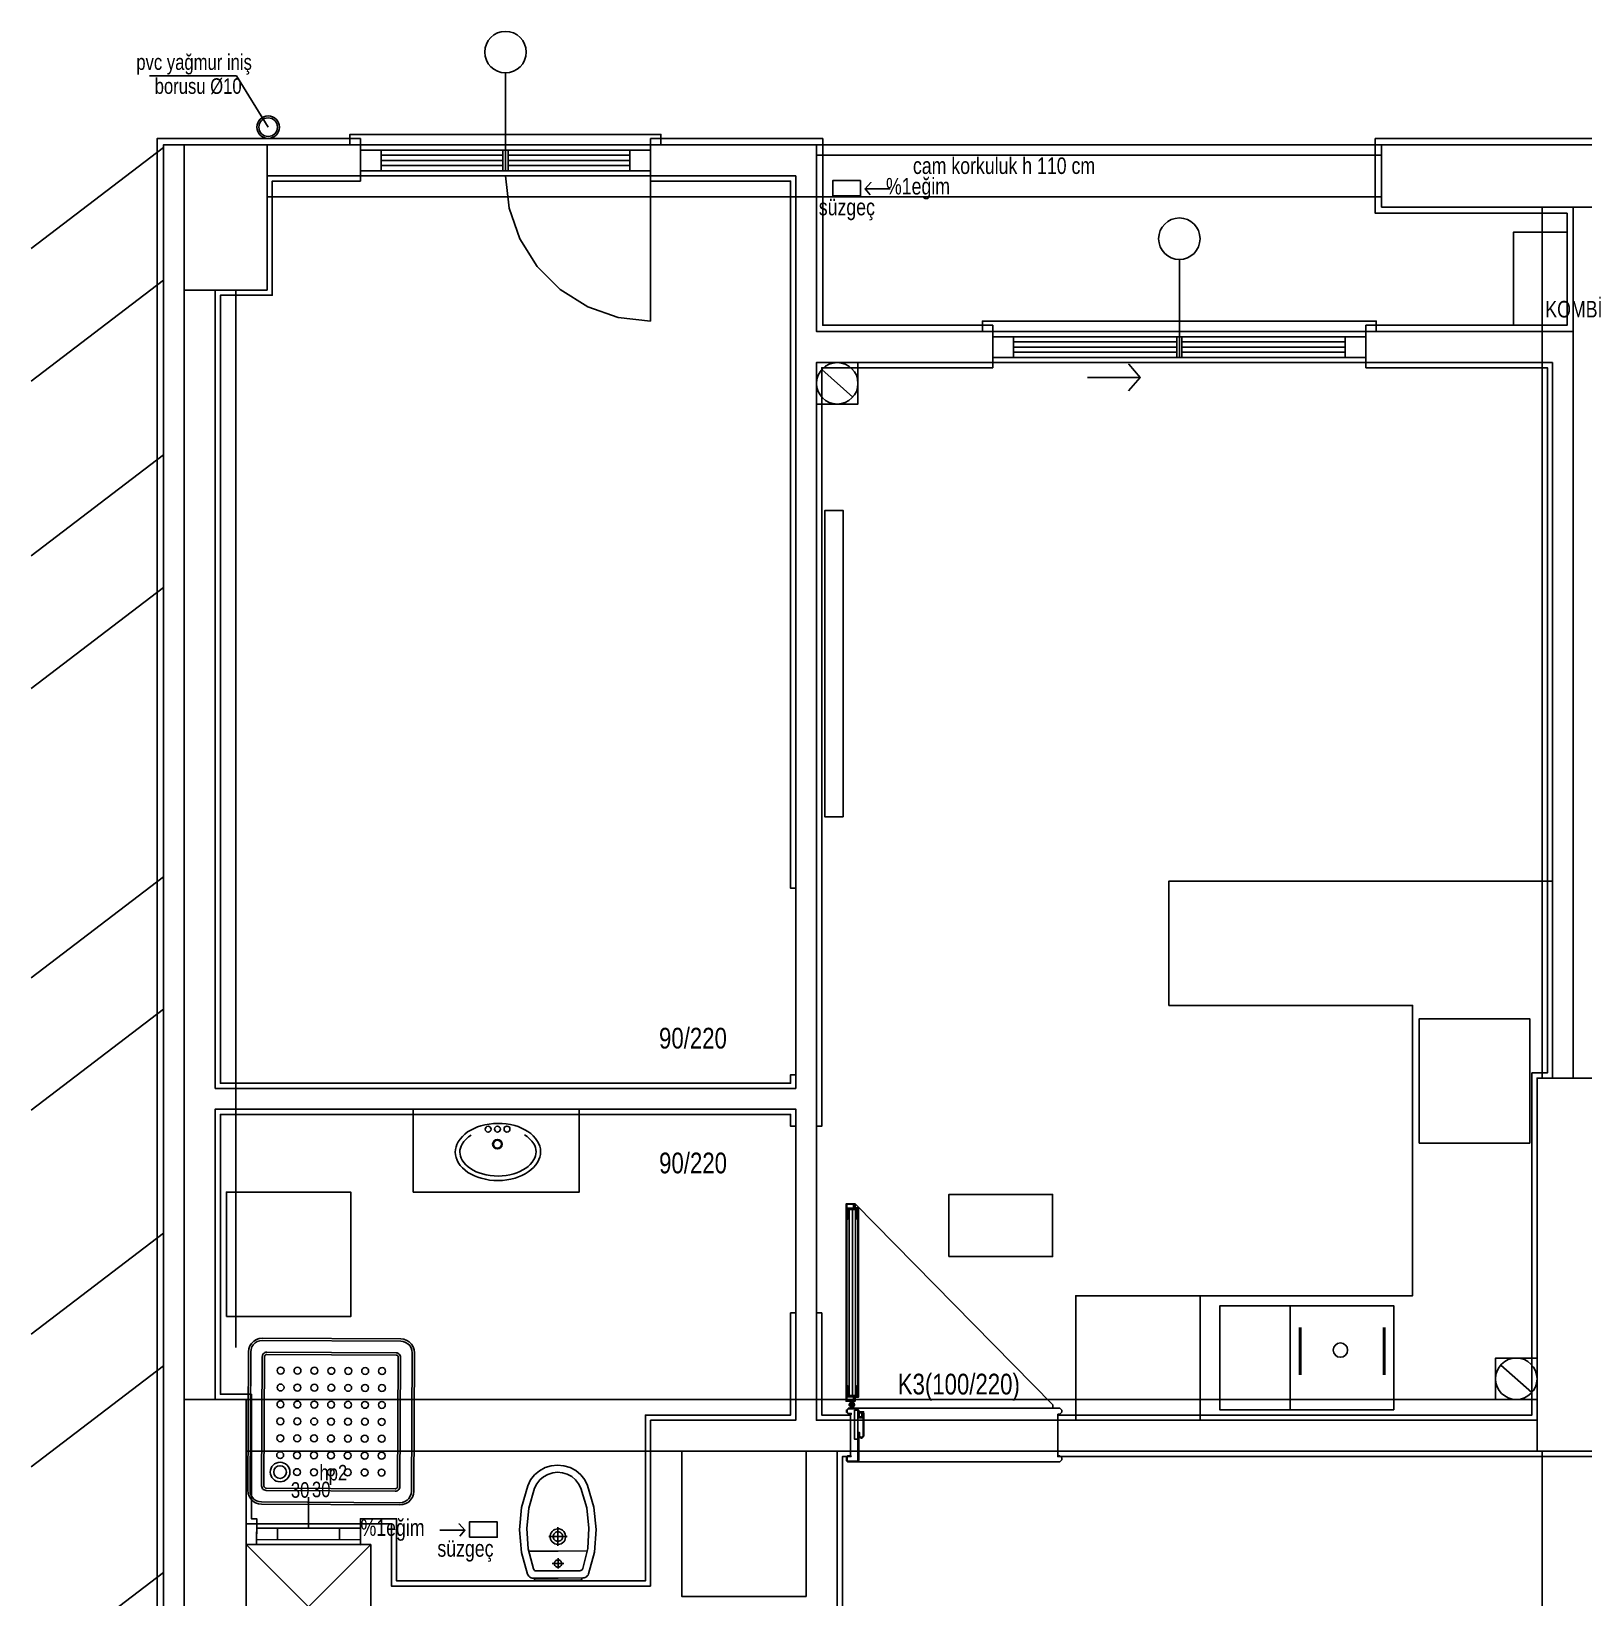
# Model space of a CAD drawing. Header units: centimetres. Extents: x 0 to 13234, y -30 to 2970.
# Drawn here: x 1280.8 to 1655.1, y 1543.2 to 1920.9 of the extents above; entities that cross this region are included whole.
import ezdxf

# ---------------------------------------------------------------- set-up
doc = ezdxf.new("R2010")
doc.units = ezdxf.units.CM
doc.layers.add('SCOTT-MIMARI', color=8, linetype='Continuous')

msp = doc.modelspace()

# ---------------------------------------------------------------- linework, layer by layer
at = {"layer": 'SCOTT-MIMARI'}
for p, q in [((1330.23, 1910.21), (1309.29, 1910.21)), ((1337.87, 1897.79), (1330.23, 1910.21)), ((1478.75, 1591.97), (1478.75, 1636.85)), ((1479.4, 1637.25), (1479.4, 1637.2)), ((1584.36, 1613.57), (1584.36, 1588.57)), ((1369.83, 1605.63), (1336.47, 1605.8)), ((1369.83, 1605.07), (1336.47, 1605.25)), ((1586.58, 1596.97), (1586.58, 1608.35)), ((1586.88, 1596.97), (1586.88, 1608.35)), ((1606.83, 1608.35), (1606.83, 1596.97)), ((1607.13, 1608.35), (1607.13, 1596.97)), ((1332.94, 1569.13), (1333.12, 1602.48)), ((1333.5, 1569.12), (1333.68, 1602.48)), ((1336.28, 1570.22), (1336.45, 1601.35)), ((1336.84, 1570.22), (1337.01, 1601.35)), ((1368.7, 1601.74), (1337.56, 1601.9)), ((1368.7, 1602.3), (1337.57, 1602.46)), ((1372.42, 1568.92), (1372.59, 1602.28)), ((1372.97, 1568.91), (1373.15, 1602.27)), ((1369.09, 1570.05), (1369.25, 1601.18)), ((1369.64, 1570.04), (1369.81, 1601.18)), ((1478.4, 1590.32), (1478.4, 1590.62)), ((1478.65, 1588.97), (1478.65, 1590.57)), ((1478.96, 1590.28), (1478.96, 1590.62)), ((1479.4, 1591.57), (1479.4, 1591.62)), ((1477.3, 1588.47), (1477.8, 1588.97)), ((1477.3, 1587.97), (1477.3, 1588.47)), ((1477.8, 1587.47), (1477.3, 1587.97)), ((1477.8, 1588.97), (1528.78, 1588.97)), ((1478.29, 1587.47), (1477.8, 1587.47)), ((1479.45, 1589.77), (1477.85, 1589.77)), ((1478.29, 1577.47), (1478.29, 1587.47)), ((1478.37, 1589.24), (1478.37, 1588.97)), ((1478.92, 1589.24), (1478.92, 1588.97)), ((1526.78, 1588.97), (1479.8, 1588.97)), ((1528.29, 1587.47), (1528.29, 1577.47)), ((1528.78, 1587.47), (1528.29, 1587.47)), ((1528.78, 1588.97), (1529.28, 1588.47)), ((1529.28, 1587.97), (1528.78, 1587.47)), ((1529.28, 1588.47), (1529.28, 1587.97)), ((1480.3, 1582), (1480.1, 1582)), ((1480.1, 1582), (1480.1, 1576.47)), ((1480.3, 1576.47), (1480.3, 1582)), ((1477.3, 1576.97), (1477.8, 1577.47)), ((1477.3, 1576.97), (1477.3, 1576.47)), ((1477.3, 1576.47), (1477.3, 1576.97)), ((1477.8, 1575.97), (1477.3, 1576.47)), ((1477.5, 1576.97), (1477.5, 1576.47)), ((1477.5, 1576.47), (1477.5, 1576.97)), ((1478.48, 1577.47), (1477.8, 1577.47)), ((1477.8, 1577.47), (1478.29, 1577.47)), ((1477.8, 1577.27), (1478.48, 1577.27)), ((1479.8, 1576.17), (1477.8, 1576.17)), ((1477.8, 1575.97), (1479.8, 1575.97)), ((1528.78, 1575.97), (1477.8, 1575.97)), ((1478.48, 1577.27), (1478.48, 1577.47)), ((1528.29, 1577.47), (1528.78, 1577.47)), ((1528.78, 1577.47), (1529.28, 1576.97)), ((1529.28, 1576.47), (1528.78, 1575.97)), ((1529.28, 1576.97), (1529.28, 1576.47)), ((1368.53, 1569.49), (1337.39, 1569.66)), ((1368.53, 1568.94), (1337.39, 1569.1)), ((1347.63, 1567.49), (1347.61, 1559.98)), ((1369.62, 1566.15), (1336.26, 1566.33)), ((1369.62, 1565.59), (1336.26, 1565.77)), ((1407.76, 1555.71), (1407.74, 1560.28)), ((1407.75, 1557.97), (1405.53, 1557.96)), ((1407.75, 1557.97), (1409.97, 1557.98)), ((1407.77, 1554.47), (1400.71, 1554.43)), ((1407.77, 1554.47), (1414.83, 1554.51)), ((1407.79, 1550.25), (1407.77, 1552.8)), ((1402.54, 1549.69), (1407.79, 1549.72)), ((1407.78, 1551.47), (1406.38, 1551.46)), ((1407.78, 1551.47), (1409.18, 1551.48)), ((1413.04, 1549.75), (1407.79, 1549.72)), ((1401.85, 1547.94), (1407.8, 1547.97)), ((1402.05, 1547.94), (1402.05, 1547.79)), ((1402.4, 1547.44), (1407.8, 1547.47)), ((1413.75, 1548), (1407.8, 1547.97)), ((1413.2, 1547.5), (1407.8, 1547.47)), ((1413.55, 1548), (1413.55, 1547.85))]:
    msp.add_line(p, q, dxfattribs=at)
for points in [[(1395.1, 1887.28), (1395.1, 1910.9)], [(1430.1, 1893.53), (1432.6, 1893.53), (1432.6, 1896.03), (1357.6, 1896.03), (1357.6, 1893.53), (1360.1, 1893.53)], [(1312.6, 1892.87), (1280.76, 1868.51)], [(1360.1, 1188.53), (1360.1, 1187.03), (1311.1, 1187.03), (1311.1, 1895.03), (1360.1, 1895.03), (1360.1, 1893.53)], [(1317.6, 1893.53), (1312.6, 1893.53), (1312.6, 1188.53), (1317.6, 1188.53), (1317.6, 1893.53)], [(1317.6, 1893.53), (1317.6, 1188.53), (1992.6, 1188.53), (1992.6, 1233.53), (2317.6, 1233.53), (2317.6, 1188.53), (2985.1, 1188.53), (2985.1, 1893.53), (1317.6, 1893.53)], [(1337.6, 1893.53), (1337.6, 1858.53), (1317.6, 1858.53), (1317.6, 1893.53), (1337.6, 1893.53)], [(1337.6, 1893.53), (1626.35, 1893.53)], [(1430.1, 1886.03), (1360.1, 1886.03), (1360.1, 1893.53), (1430.1, 1893.53), (1430.1, 1886.03), (1430.1, 1887.28), (1425.1, 1887.28), (1425.1, 1892.28), (1430.1, 1892.28), (1360.1, 1892.28), (1365.1, 1892.28), (1365.1, 1887.28), (1360.1, 1887.28), (1425.1, 1887.28), (1425.1, 1888.53), (1395.73, 1888.53)], [(1395.73, 1887.28), (1395.73, 1892.28), (1394.48, 1892.28), (1394.48, 1887.28), (1395.73, 1887.28)], [(1430.1, 1893.53), (1430.1, 1895.03), (1471.6, 1895.03), (1471.6, 1850.03), (1512.6, 1850.03), (1512.6, 1848.53)], [(1606.35, 1893.53), (1470.1, 1893.53), (1470.1, 1848.53), (1652.6, 1848.53), (1652.6, 1848.53), (1652.6, 1878.53), (1606.35, 1878.53), (1606.35, 1893.53)], [(1606.35, 1893.53), (1606.35, 1891.03), (1470.1, 1891.03)], [(1602.6, 1848.53), (1602.6, 1850.03), (1651.1, 1850.03), (1651.1, 1877.03), (1604.85, 1877.03), (1604.85, 1895.03), (1700.1, 1895.03), (1700.1, 1893.53)], [(1696.35, 1878.53), (1606.35, 1878.53), (1606.35, 1893.53), (1696.35, 1893.53), (1696.35, 1878.53)], [(1394.48, 1891.03), (1365.1, 1891.03)], [(1394.48, 1888.53), (1365.1, 1888.53), (1365.1, 1889.78), (1394.48, 1889.78)], [(1395.73, 1889.78), (1425.1, 1889.78), (1425.1, 1891.03), (1395.73, 1891.03)], [(1465.1, 1666.03), (1465.1, 1886.03), (1337.6, 1886.03), (1337.6, 1858.53), (1325.1, 1858.53), (1325.1, 1666.03), (1465.1, 1666.03)], [(1360.1, 1886.03), (1360.1, 1884.78), (1338.85, 1884.78), (1338.85, 1857.28), (1326.35, 1857.28), (1326.35, 1667.28), (1463.85, 1667.28), (1463.85, 1669.31), (1465.1, 1669.31)], [(1395.1, 1886.03), (1395.98, 1878.24), (1398.57, 1870.84), (1402.74, 1864.21), (1408.28, 1858.67), (1414.92, 1854.5), (1422.31, 1851.91), (1430.1, 1851.03)], [(1465.1, 1714.31), (1463.85, 1714.31), (1463.85, 1884.78), (1430.1, 1884.78), (1430.1, 1886.03)], [(1430.1, 1886.03), (1430.1, 1851.03)], [(1480.71, 1881.23), (1474.01, 1881.23), (1474.01, 1884.93), (1480.71, 1884.93), (1480.71, 1881.23)], [(1337.6, 1881.03), (1606.35, 1881.03)], [(1487.88, 1882.96), (1481.8, 1882.96), (1483.21, 1884.45), (1481.8, 1882.96), (1483.01, 1881.5)], [(1645.1, 1668.53), (1645.1, 1878.53)], [(1638.21, 1850.03), (1638.21, 1872.5), (1651.1, 1872.5), (1651.1, 1850.03), (1638.21, 1850.03)], [(1557.6, 1842.28), (1557.6, 1865.9)], [(1317.6, 1603.53), (1317.6, 1863.53)], [(1312.6, 1860.92), (1280.76, 1836.55)], [(1330.1, 1603.53), (1330.1, 1858.53)], [(1512.6, 1848.53), (1510.1, 1848.53), (1510.1, 1851.03), (1605.1, 1851.03), (1605.1, 1848.53), (1602.6, 1848.53)], [(1602.6, 1841.03), (1512.6, 1841.03), (1512.6, 1848.53), (1602.6, 1848.53), (1602.6, 1841.03), (1602.6, 1842.28), (1597.6, 1842.28), (1597.6, 1847.28), (1602.6, 1847.28), (1512.6, 1847.28), (1517.6, 1847.28), (1517.6, 1842.28), (1512.6, 1842.28), (1597.6, 1842.28), (1597.6, 1843.53), (1558.23, 1843.53)], [(1558.23, 1842.28), (1558.23, 1847.28), (1556.98, 1847.28), (1556.98, 1842.28), (1558.23, 1842.28)], [(1647.6, 1668.53), (1652.6, 1668.53), (1652.6, 1850.03)], [(1556.98, 1846.03), (1517.6, 1846.03)], [(1517.6, 1844.78), (1556.98, 1844.78)], [(1556.98, 1843.53), (1517.6, 1843.53)], [(1558.23, 1844.78), (1597.6, 1844.78), (1597.6, 1846.03), (1558.23, 1846.03)], [(1647.6, 1841.03), (1647.6, 1668.53), (1643.85, 1668.53), (1643.85, 1586.03), (1470.1, 1586.03), (1470.1, 1841.03), (1647.6, 1841.03)], [(1470.1, 1656.9), (1471.35, 1656.9), (1471.35, 1839.78), (1512.6, 1839.78), (1512.6, 1841.03)], [(1480.1, 1841.03), (1480.1, 1831.03), (1470.1, 1831.03), (1470.1, 1841.03), (1480.1, 1841.03)], [(1471.35, 1839.33), (1478.86, 1832.73)], [(1602.6, 1841.03), (1602.6, 1839.78), (1646.35, 1839.78), (1646.35, 1669.78), (1642.6, 1669.78), (1642.6, 1587.28), (1528.29, 1587.28), (1528.29, 1586.03)], [(1535.44, 1837.41), (1548.15, 1837.41), (1545.4, 1840.62), (1548.15, 1837.41), (1545.33, 1834.24)], [(1312.6, 1818.76), (1280.76, 1794.4)], [(1476.51, 1731.5), (1472.14, 1731.5), (1472.14, 1805.4), (1476.51, 1805.4), (1476.51, 1731.5)], [(1312.6, 1786.8), (1280.76, 1762.44)], [(1312.6, 1717.07), (1280.76, 1692.71)], [(1532.6, 1586.03), (1532.6, 1616.03), (1613.85, 1616.03), (1613.85, 1686.03), (1555.1, 1686.03), (1555.1, 1716.03), (1647.6, 1716.03), (1647.6, 1668.53)], [(1312.6, 1685.11), (1280.76, 1660.75)], [(1642.1, 1652.84), (1642.1, 1682.84), (1615.46, 1682.84), (1615.46, 1652.84), (1642.1, 1652.84)], [(1643.85, 1578.53), (1643.85, 1668.53), (1658.85, 1668.53), (1658.85, 1578.53), (1643.85, 1578.53)], [(1430.1, 1546.03), (1430.1, 1586.03), (1465.1, 1586.03), (1465.1, 1661.03), (1325.1, 1661.03), (1325.1, 1591.03), (1332.6, 1591.03), (1332.6, 1561.03), (1367.6, 1561.03), (1367.6, 1546.03), (1430.1, 1546.03)], [(1465.1, 1656.89), (1463.85, 1656.89), (1463.85, 1659.78), (1326.35, 1659.78), (1326.35, 1592.28), (1333.85, 1592.28), (1333.85, 1562.28), (1335.12, 1562.28), (1335.12, 1561.03)], [(1372.87, 1661.03), (1372.87, 1641.03), (1412.87, 1641.03), (1412.87, 1661.03)], [(1385.98, 1655.53), (1385.32, 1655.02), (1384.71, 1654.45), (1384.16, 1653.81), (1383.69, 1653.12)], [(1386.84, 1654.78), (1386.19, 1654.33), (1385.6, 1653.8), (1385.08, 1653.2), (1384.63, 1652.55)], [(1389.15, 1657.01), (1388.32, 1656.74), (1387.51, 1656.4), (1386.73, 1655.99), (1385.98, 1655.53)], [(1393.24, 1657.6), (1392.2, 1657.56), (1391.17, 1657.44), (1390.15, 1657.26), (1389.15, 1657.01)], [(1397.33, 1657.07), (1396.32, 1657.3), (1395.3, 1657.47), (1394.27, 1657.57), (1393.24, 1657.6)], [(1400.52, 1655.63), (1399.77, 1656.08), (1398.98, 1656.48), (1398.17, 1656.81), (1397.33, 1657.07)], [(1401.91, 1652.67), (1401.45, 1653.32), (1400.92, 1653.9), (1400.32, 1654.42), (1399.67, 1654.87)], [(1402.84, 1653.25), (1402.36, 1653.94), (1401.81, 1654.57), (1401.19, 1655.13), (1400.52, 1655.63)], [(1383.69, 1653.12), (1383.39, 1652.54), (1383.17, 1651.93), (1383.04, 1651.29), (1383, 1650.64)], [(1383, 1650.64), (1383.05, 1649.99), (1383.19, 1649.35), (1383.42, 1648.74), (1383.73, 1648.16)], [(1384.63, 1652.55), (1384.4, 1652.11), (1384.23, 1651.63), (1384.13, 1651.14), (1384.1, 1650.64)], [(1384.1, 1650.64), (1384.14, 1650.14), (1384.24, 1649.66), (1384.42, 1649.19), (1384.65, 1648.74)], [(1402.47, 1650.77), (1402.43, 1651.27), (1402.32, 1651.76), (1402.15, 1652.23), (1401.91, 1652.67)], [(1401.94, 1648.86), (1402.17, 1649.31), (1402.34, 1649.78), (1402.44, 1650.27), (1402.47, 1650.77)], [(1403.56, 1650.78), (1403.51, 1651.43), (1403.37, 1652.07), (1403.15, 1652.68), (1402.84, 1653.25)], [(1402.87, 1648.3), (1403.17, 1648.87), (1403.39, 1649.49), (1403.52, 1650.13), (1403.56, 1650.78)], [(1383.73, 1648.16), (1384.21, 1647.48), (1384.76, 1646.85), (1385.38, 1646.28), (1386.05, 1645.79)], [(1384.65, 1648.74), (1385.07, 1648.16), (1385.54, 1647.61), (1386.07, 1647.13), (1386.65, 1646.7)], [(1386.65, 1646.7), (1387.33, 1646.29), (1388.04, 1645.93), (1388.77, 1645.64), (1389.52, 1645.4)], [(1397.12, 1645.45), (1397.87, 1645.7), (1398.6, 1646.01), (1399.3, 1646.37), (1399.97, 1646.79)], [(1399.97, 1646.79), (1400.54, 1647.23), (1401.07, 1647.72), (1401.53, 1648.27), (1401.94, 1648.86)], [(1400.58, 1645.89), (1401.25, 1646.39), (1401.86, 1646.97), (1402.4, 1647.6), (1402.87, 1648.3)], [(1386.05, 1645.79), (1386.8, 1645.33), (1387.59, 1644.94), (1388.4, 1644.61), (1389.24, 1644.35)], [(1389.24, 1644.35), (1390.25, 1644.11), (1391.27, 1643.94), (1392.3, 1643.85), (1393.33, 1643.82)], [(1389.52, 1645.4), (1390.46, 1645.18), (1391.41, 1645.03), (1392.36, 1644.94), (1393.32, 1644.91)], [(1393.32, 1644.91), (1394.28, 1644.95), (1395.24, 1645.05), (1396.18, 1645.22), (1397.12, 1645.45)], [(1393.33, 1643.82), (1394.36, 1643.86), (1395.39, 1643.97), (1396.41, 1644.15), (1397.42, 1644.4)], [(1397.42, 1644.4), (1398.25, 1644.68), (1399.06, 1645.02), (1399.84, 1645.42), (1400.58, 1645.89)], [(1327.79, 1611.02), (1327.79, 1641.02), (1357.79, 1641.02), (1357.79, 1611.02), (1327.79, 1611.02)], [(1502.05, 1625.48), (1502.05, 1640.48), (1527.05, 1640.48), (1527.05, 1625.48), (1502.05, 1625.48)], [(1477.35, 1638.1), (1479.3, 1638.1), (1479.3, 1637.25), (1479.4, 1637.25), (1479.4, 1638.2), (1477.25, 1638.2), (1477.25, 1590.62), (1479.4, 1590.62), (1479.4, 1591.57), (1479.3, 1591.57), (1479.3, 1590.72), (1477.35, 1590.72), (1477.35, 1638.1)], [(1477.4, 1637.05), (1477.4, 1634.55), (1477.6, 1634.55), (1477.6, 1636.85), (1479.9, 1636.85), (1479.9, 1634.55), (1480.1, 1634.55), (1480.1, 1637.05), (1477.4, 1637.05)], [(1477.4, 1634.5), (1477.65, 1634.5), (1477.65, 1636.8), (1478, 1636.8), (1478, 1592.02), (1477.65, 1592.02), (1477.65, 1594.32), (1477.4, 1594.32), (1477.4, 1634.5)], [(1479.05, 1638.1), (1479.05, 1637.15), (1477.45, 1637.15), (1477.45, 1638.1)], [(1479.15, 1637.95), (1479.15, 1637.1), (1480.15, 1637.1), (1480.15, 1591.72), (1479.15, 1591.72), (1479.15, 1590.87), (1479.25, 1590.87), (1479.25, 1591.62), (1480.25, 1591.62), (1480.25, 1637.2), (1479.25, 1637.2), (1479.25, 1637.95), (1479.15, 1637.95)], [(1479.4, 1638.2), (1527.08, 1589.77), (1527.08, 1588.97)], [(1479.85, 1634.5), (1479.85, 1636.8), (1479.5, 1636.8), (1479.5, 1592.02), (1479.85, 1592.02), (1479.85, 1594.32), (1480.1, 1594.32), (1480.1, 1634.5), (1479.85, 1634.5)], [(1312.6, 1631.1), (1280.76, 1606.74)], [(1532.6, 1586.03), (1532.6, 1616.03), (1562.6, 1616.03), (1562.6, 1586.03)], [(1609.36, 1588.57), (1567.36, 1588.57), (1567.36, 1613.57), (1609.36, 1613.57), (1609.36, 1588.57)], [(1360.11, 1561), (1360.11, 1562.28), (1368.85, 1562.28), (1368.85, 1547.28), (1428.85, 1547.28), (1428.85, 1587.28), (1463.85, 1587.28), (1463.85, 1611.89), (1465.1, 1611.89)], [(1478.29, 1586.03), (1478.29, 1587.28), (1471.35, 1587.28), (1471.35, 1611.9), (1470.1, 1611.9)], [(1333.12, 1602.48), (1333.21, 1603.23), (1333.46, 1603.93), (1333.86, 1604.56), (1334.39, 1605.09), (1335.02, 1605.48), (1335.73, 1605.72), (1336.47, 1605.8)], [(1333.68, 1602.48), (1333.75, 1603.1), (1333.96, 1603.69), (1334.29, 1604.21), (1334.73, 1604.65), (1335.26, 1604.98), (1335.85, 1605.18), (1336.47, 1605.25)], [(1369.83, 1605.63), (1370.57, 1605.54), (1371.28, 1605.29), (1371.91, 1604.89), (1372.43, 1604.36), (1372.83, 1603.72), (1373.07, 1603.02), (1373.15, 1602.27)], [(1369.83, 1605.07), (1370.45, 1605), (1371.03, 1604.79), (1371.56, 1604.45), (1372, 1604.01), (1372.33, 1603.48), (1372.53, 1602.89), (1372.59, 1602.28)], [(1336.45, 1601.35), (1336.48, 1601.6), (1336.56, 1601.84), (1336.7, 1602.05), (1336.87, 1602.22), (1337.08, 1602.35), (1337.32, 1602.43), (1337.57, 1602.46)], [(1337.01, 1601.35), (1337.02, 1601.48), (1337.06, 1601.59), (1337.13, 1601.7), (1337.22, 1601.79), (1337.32, 1601.85), (1337.44, 1601.89), (1337.56, 1601.9)], [(1368.7, 1602.3), (1368.95, 1602.27), (1369.18, 1602.18), (1369.39, 1602.05), (1369.57, 1601.87), (1369.7, 1601.66), (1369.78, 1601.43), (1369.81, 1601.18)], [(1368.7, 1601.74), (1368.82, 1601.73), (1368.94, 1601.68), (1369.05, 1601.62), (1369.13, 1601.53), (1369.2, 1601.42), (1369.24, 1601.3), (1369.25, 1601.18)], [(1312.6, 1599.14), (1280.76, 1574.78)], [(1643.85, 1601.03), (1643.85, 1591.03), (1633.85, 1591.03), (1633.85, 1601.03), (1643.85, 1601.03)], [(1635.1, 1599.33), (1642.61, 1592.73)], [(1477.6, 1591.97), (1477.6, 1594.27), (1477.4, 1594.27), (1477.4, 1591.77), (1480.1, 1591.77), (1480.1, 1594.27), (1479.9, 1594.27), (1479.9, 1591.97), (1477.6, 1591.97)], [(1317.6, 1491.03), (1317.6, 1591.03), (1332.6, 1591.03), (1332.6, 1491.03), (1317.6, 1491.03)], [(1332.6, 1591.03), (1643.85, 1591.03)], [(1479.05, 1590.72), (1479.05, 1591.67), (1477.45, 1591.67), (1477.45, 1590.72)], [(1480.3, 1586.81), (1480.3, 1588.47), (1479.8, 1588.97), (1477.8, 1588.97), (1477.3, 1588.47), (1477.3, 1587.97), (1477.8, 1587.47), (1478.48, 1587.47), (1478.48, 1587.67), (1477.8, 1587.67), (1477.5, 1587.97), (1477.5, 1588.47), (1477.8, 1588.77), (1479.8, 1588.77), (1480.1, 1588.47), (1480.1, 1586.61), (1481.3, 1586.61), (1481.3, 1587.76), (1481.35, 1587.76), (1481.35, 1582.23), (1481.05, 1581.93), (1480.8, 1581.93), (1480.5, 1582.23), (1480.5, 1583.06), (1480.3, 1583.06), (1480.3, 1582.23), (1480.8, 1581.73), (1481.05, 1581.73), (1481.55, 1582.23), (1481.55, 1587.76), (1481.09, 1587.76), (1481.09, 1586.81), (1480.3, 1586.81)], [(1479.29, 1588.44), (1480.04, 1588.44), (1480.04, 1581.46), (1479.29, 1581.46), (1479.29, 1588.44)], [(1481.04, 1587.81), (1481.31, 1588.02), (1481.51, 1588.07), (1481.04, 1588.07), (1480.35, 1588.07), (1480.35, 1586.88), (1481.04, 1586.88), (1481.04, 1587.81)], [(1480.94, 1587.77), (1480.45, 1587.71), (1480.45, 1587.97), (1481.01, 1587.97), (1480.95, 1587.84), (1480.94, 1587.81), (1480.94, 1587.77)], [(1643.85, 1586.03), (1557.6, 1586.03)], [(1332.6, 1578.53), (1643.85, 1578.53)], [(1407.66, 1575.22), (1406.12, 1575.06), (1404.64, 1574.59), (1403.29, 1573.84), (1402.11, 1572.84), (1401.15, 1571.62), (1400.46, 1570.23)], [(1414.91, 1570.3), (1414.21, 1571.68), (1413.24, 1572.89), (1412.05, 1573.89), (1410.69, 1574.62), (1409.2, 1575.07), (1407.66, 1575.22)], [(1467.6, 1543.53), (1467.6, 1578.53), (1437.6, 1578.53), (1437.6, 1543.53), (1467.6, 1543.53)], [(2827.6, 1578.53), (2827.6, 1503.53), (2240.13, 1503.53), (2240.1, 1488.53), (2335.6, 1488.53), (2335.6, 1366.03), (2167.6, 1366.03), (2167.6, 1253.53), (2167.6, 1253.53), (2167.6, 1241.03), (2092.6, 1241.03), (2092.6, 1503.53), (1475.1, 1503.53), (1475.1, 1578.53), (2827.6, 1578.53)], [(1478.29, 1503.53), (1478.29, 1504.78), (1476.35, 1504.78), (1476.35, 1577.28), (1478.29, 1577.28), (1478.29, 1578.53)], [(1477.8, 1577.47), (1477.69, 1577.46), (1477.58, 1577.42), (1477.48, 1577.36), (1477.41, 1577.28), (1477.35, 1577.19), (1477.31, 1577.08), (1477.3, 1576.97)], [(1477.3, 1576.47), (1477.31, 1576.36), (1477.35, 1576.25), (1477.41, 1576.16), (1477.48, 1576.08), (1477.58, 1576.02), (1477.69, 1575.98), (1477.8, 1575.97)], [(1477.8, 1577.27), (1477.73, 1577.26), (1477.67, 1577.24), (1477.61, 1577.2), (1477.56, 1577.16), (1477.53, 1577.1), (1477.5, 1577.04), (1477.5, 1576.97)], [(1477.5, 1576.47), (1477.5, 1576.4), (1477.53, 1576.34), (1477.56, 1576.28), (1477.61, 1576.24), (1477.67, 1576.2), (1477.73, 1576.18), (1477.8, 1576.17)], [(1479.8, 1575.97), (1479.91, 1575.98), (1480.01, 1576.02), (1480.11, 1576.08), (1480.19, 1576.16), (1480.25, 1576.25), (1480.28, 1576.36), (1480.3, 1576.47)], [(1479.8, 1576.17), (1479.86, 1576.18), (1479.93, 1576.2), (1479.98, 1576.24), (1480.03, 1576.28), (1480.07, 1576.34), (1480.09, 1576.4), (1480.1, 1576.47)], [(1528.29, 1578.53), (1528.29, 1577.28), (1810.1, 1577.28), (1810.1, 1578.53)], [(1645.1, 1503.53), (1645.1, 1578.53)], [(1407.67, 1573.47), (1406.48, 1573.34), (1405.33, 1572.98), (1404.28, 1572.4), (1403.37, 1571.62), (1402.63, 1570.68), (1402.09, 1569.61)], [(1413.28, 1569.66), (1412.74, 1570.73), (1411.99, 1571.67), (1411.07, 1572.44), (1410.01, 1573.01), (1408.86, 1573.36), (1407.67, 1573.47)], [(1336.26, 1565.77), (1335.52, 1565.86), (1334.81, 1566.11), (1334.18, 1566.51), (1333.66, 1567.04), (1333.27, 1567.68), (1333.02, 1568.38), (1332.94, 1569.13)], [(1336.26, 1566.33), (1335.65, 1566.4), (1335.06, 1566.61), (1334.53, 1566.94), (1334.1, 1567.39), (1333.77, 1567.91), (1333.56, 1568.5), (1333.5, 1569.12)], [(1337.39, 1569.1), (1337.14, 1569.13), (1336.91, 1569.21), (1336.7, 1569.35), (1336.52, 1569.52), (1336.39, 1569.74), (1336.31, 1569.97), (1336.28, 1570.22)], [(1337.39, 1569.66), (1337.27, 1569.67), (1337.15, 1569.71), (1337.05, 1569.78), (1336.96, 1569.87), (1336.89, 1569.98), (1336.85, 1570.09), (1336.84, 1570.22)], [(1369.09, 1570.05), (1369.07, 1569.92), (1369.03, 1569.8), (1368.96, 1569.7), (1368.88, 1569.61), (1368.77, 1569.55), (1368.65, 1569.51), (1368.53, 1569.49)], [(1369.64, 1570.04), (1369.61, 1569.8), (1369.53, 1569.56), (1369.4, 1569.35), (1369.22, 1569.18), (1369.01, 1569.04), (1368.77, 1568.96), (1368.53, 1568.94)], [(1372.42, 1568.92), (1372.34, 1568.3), (1372.14, 1567.71), (1371.8, 1567.19), (1371.36, 1566.75), (1370.83, 1566.42), (1370.24, 1566.22), (1369.62, 1566.15)], [(1372.97, 1568.91), (1372.89, 1568.17), (1372.64, 1567.47), (1372.23, 1566.84), (1371.7, 1566.31), (1371.07, 1565.92), (1370.36, 1565.67), (1369.62, 1565.59)], [(1400.46, 1570.23), (1398.99, 1564.99), (1398.49, 1559.57), (1398.98, 1554.15), (1400.44, 1548.91)], [(1402.09, 1569.61), (1400.74, 1564.85), (1400.24, 1559.92), (1400.61, 1554.99), (1401.83, 1550.2)], [(1413.74, 1550.26), (1414.92, 1555.06), (1415.23, 1560), (1414.68, 1564.92), (1413.28, 1569.66)], [(1415.15, 1548.98), (1416.56, 1554.24), (1416.99, 1559.66), (1416.44, 1565.08), (1414.91, 1570.3)], [(1360.11, 1561), (1360.11, 1561), (1360.1, 1556), (1360.1, 1557.19), (1335.1, 1557.25), (1335.12, 1561.06), (1360.11, 1561)], [(1335.1, 1556.06), (1360.1, 1556), (1360.11, 1560.98), (1335.11, 1561.06), (1335.1, 1556.06)], [(1335.11, 1560.03), (1335.11, 1560.03)], [(1355.11, 1559.99), (1335.11, 1559.98)], [(1335.11, 1559.98), (1340.11, 1559.97), (1340.1, 1557.24)], [(1340.11, 1560.02), (1355.11, 1559.99)], [(1360.11, 1559.98), (1355.11, 1559.99), (1355.1, 1557.21)], [(1379.25, 1559.54), (1385.33, 1559.54), (1383.92, 1561.03), (1385.33, 1559.54), (1384.12, 1558.08)], [(1386.42, 1557.81), (1393.12, 1557.81), (1393.12, 1561.51), (1386.42, 1561.51), (1386.42, 1557.81)], [(1407.74, 1559.84), (1407.35, 1559.8), (1406.98, 1559.68), (1406.64, 1559.48), (1406.35, 1559.22), (1406.12, 1558.9), (1405.96, 1558.54), (1405.88, 1558.16), (1405.88, 1557.76), (1405.97, 1557.38), (1406.13, 1557.02), (1406.36, 1556.71), (1406.65, 1556.45), (1406.99, 1556.25), (1407.37, 1556.13), (1407.76, 1556.09)], [(1407.76, 1556.09), (1408.15, 1556.14), (1408.52, 1556.26), (1408.86, 1556.46), (1409.15, 1556.72), (1409.38, 1557.04), (1409.53, 1557.4), (1409.61, 1557.78), (1409.61, 1558.18), (1409.53, 1558.56), (1409.37, 1558.92), (1409.14, 1559.23), (1408.84, 1559.49), (1408.5, 1559.69), (1408.13, 1559.81), (1407.74, 1559.84)], [(1362.6, 1556.03), (1362.6, 1526.03), (1332.6, 1526.03), (1332.6, 1556.03), (1362.6, 1556.03), (1332.6, 1526.03), (1332.6, 1556.03), (1362.6, 1526.03)], [(1407.74, 1559.12), (1407.5, 1559.09), (1407.28, 1559.02), (1407.07, 1558.9), (1406.89, 1558.74), (1406.75, 1558.54), (1406.65, 1558.32), (1406.6, 1558.08), (1406.61, 1557.84), (1406.66, 1557.61), (1406.76, 1557.39), (1406.9, 1557.2), (1407.08, 1557.04), (1407.29, 1556.92), (1407.51, 1556.84), (1407.75, 1556.82)], [(1407.75, 1556.82), (1407.99, 1556.85), (1408.22, 1556.92), (1408.43, 1557.04), (1408.61, 1557.2), (1408.75, 1557.4), (1408.84, 1557.62), (1408.89, 1557.86), (1408.89, 1558.1), (1408.84, 1558.33), (1408.74, 1558.55), (1408.6, 1558.74), (1408.42, 1558.9), (1408.21, 1559.02), (1407.98, 1559.1), (1407.74, 1559.12)], [(1407.78, 1552.35), (1407.59, 1552.32), (1407.42, 1552.27), (1407.26, 1552.18), (1407.13, 1552.05), (1407.02, 1551.9), (1406.95, 1551.74), (1406.91, 1551.56), (1406.91, 1551.37), (1406.95, 1551.2), (1407.03, 1551.03), (1407.13, 1550.88), (1407.27, 1550.76), (1407.43, 1550.67), (1407.6, 1550.61), (1407.79, 1550.6)], [(1407.79, 1550.6), (1407.97, 1550.62), (1408.14, 1550.67), (1408.3, 1550.76), (1408.43, 1550.89), (1408.54, 1551.04), (1408.61, 1551.2), (1408.65, 1551.38), (1408.65, 1551.57), (1408.61, 1551.74), (1408.54, 1551.91), (1408.43, 1552.06), (1408.29, 1552.18), (1408.13, 1552.27), (1407.96, 1552.33), (1407.78, 1552.35)], [(1312.6, 1549.3), (1280.76, 1524.94)], [(1400.44, 1548.91), (1400.57, 1548.64), (1400.76, 1548.4), (1400.99, 1548.2), (1401.26, 1548.06), (1401.55, 1547.97), (1401.85, 1547.94)], [(1401.83, 1550.2), (1401.9, 1550.06), (1401.99, 1549.93), (1402.11, 1549.83), (1402.24, 1549.75), (1402.39, 1549.71), (1402.54, 1549.69)], [(1413.04, 1549.75), (1413.19, 1549.76), (1413.34, 1549.81), (1413.47, 1549.89), (1413.59, 1549.99), (1413.68, 1550.12), (1413.74, 1550.26)], [(1413.75, 1548), (1414.05, 1548.03), (1414.34, 1548.12), (1414.6, 1548.27), (1414.83, 1548.47), (1415.02, 1548.71), (1415.15, 1548.98)], [(1402.05, 1547.79), (1402.06, 1547.71), (1402.09, 1547.64), (1402.13, 1547.57), (1402.18, 1547.52), (1402.25, 1547.48), (1402.32, 1547.45), (1402.4, 1547.44)], [(1413.2, 1547.5), (1413.28, 1547.51), (1413.35, 1547.53), (1413.42, 1547.57), (1413.47, 1547.63), (1413.52, 1547.7), (1413.54, 1547.77), (1413.55, 1547.85)]]:
    msp.add_lwpolyline(points, dxfattribs=at)
for centre, radius in [((1395.1, 1915.9), 5), ((1337.87, 1897.79), 2.7), ((1337.87, 1897.79), 2.25), ((1557.6, 1870.9), 5), ((1475.1, 1836.03), 5), ((1390.91, 1656.19), 0.713), ((1393.16, 1656.21), 0.713), ((1395.46, 1656.23), 0.713), ((1393.16, 1652.58), 1.15), ((1393.16, 1652.58), 0.969), ((1596.44, 1602.93), 1.73), ((1340.88, 1598), 0.834), ((1344.95, 1597.97), 0.834), ((1349.03, 1597.95), 0.834), ((1353.11, 1597.93), 0.834), ((1357.18, 1597.91), 0.834), ((1361.26, 1597.89), 0.834), ((1365.33, 1597.87), 0.834), ((1638.85, 1596.03), 5), ((1340.86, 1593.92), 0.834), ((1344.93, 1593.9), 0.834), ((1349.01, 1593.87), 0.834), ((1353.08, 1593.85), 0.834), ((1357.16, 1593.83), 0.834), ((1361.23, 1593.81), 0.834), ((1365.31, 1593.79), 0.834), ((1340.84, 1589.84), 0.834), ((1344.91, 1589.82), 0.834), ((1348.99, 1589.8), 0.834), ((1353.06, 1589.78), 0.834), ((1357.14, 1589.75), 0.834), ((1361.21, 1589.73), 0.834), ((1365.29, 1589.71), 0.834), ((1478.65, 1589.77), 0.6), ((1478.65, 1589.77), 0.4), ((1340.81, 1585.76), 0.834), ((1344.89, 1585.74), 0.834), ((1348.97, 1585.72), 0.834), ((1353.04, 1585.7), 0.834), ((1357.12, 1585.68), 0.834), ((1361.19, 1585.66), 0.834), ((1365.27, 1585.63), 0.834), ((1340.79, 1581.69), 0.834), ((1344.87, 1581.66), 0.834), ((1348.94, 1581.64), 0.834), ((1353.02, 1581.62), 0.834), ((1357.09, 1581.6), 0.834), ((1361.17, 1581.58), 0.834), ((1365.25, 1581.56), 0.834), ((1340.75, 1573.53), 2.36), ((1340.75, 1573.53), 1.53), ((1340.77, 1577.61), 0.834), ((1344.85, 1577.59), 0.834), ((1348.92, 1577.57), 0.834), ((1353, 1577.54), 0.834), ((1357.07, 1577.52), 0.834), ((1361.15, 1577.5), 0.834), ((1365.22, 1577.48), 0.834), ((1344.83, 1573.51), 0.834), ((1348.9, 1573.49), 0.834), ((1352.98, 1573.47), 0.834), ((1357.05, 1573.45), 0.834), ((1361.13, 1573.42), 0.834), ((1365.21, 1573.4), 0.834)]:
    msp.add_circle(centre, radius, dxfattribs=at)

# ---------------------------------------------------------------- texts
at = {"layer": 'SCOTT-MIMARI', "width": 0.8}
for s, height, p in [('pvc yağmur iniş', 3.75, (1306.08, 1911.61)), ('borusu %%c10', 3.75, (1310.51, 1905.83)), ('cam korkuluk h 110 cm', 3.9936, (1493.36, 1886.51)), ('%%%1eğim', 3.994, (1486.86, 1881.56)), ('süzgeç', 3.994, (1470.65, 1876.54)), ('KOMBİ', 3.994, (1645.86, 1851.91)), ('90/220', 5, (1432.13, 1675.65)), ('90/220', 5, (1432.15, 1645.55)), ('K3(100/220)', 5, (1489.7, 1592.24)), ('hp2', 3.75, (1350.24, 1571.51)), ('30', 3.75, (1343.35, 1567.34)), ('30', 3.75, (1348.43, 1567.46)), ('%%%1eğim', 3.994, (1360.15, 1558.14)), ('süzgeç', 3.994, (1378.68, 1553.12))]:
    msp.add_text(s, height=height, dxfattribs=at).set_placement(p)

doc.saveas('drawing.dxf')
